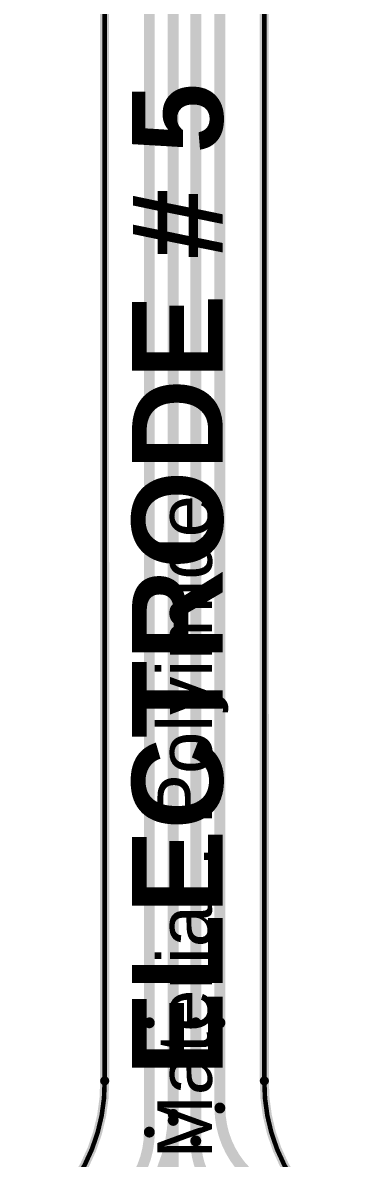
# Model space of a CAD drawing. Header units: inches. Extents: x 3 to 457, y -41 to 239.
# Drawn here: x 105.5 to 114.57, y 30.29 to 62.08 of the extents above; entities that cross this region are included whole.
import ezdxf

# ---------------------------------------------------------------- set-up
doc = ezdxf.new("R2010")
doc.units = ezdxf.units.IN
for name, color, linetype in [('Board Outline', 216, 'Continuous'), ('Bottom Layer', 5, 'Continuous'), ('Fabrication', 76, 'Continuous'), ('Top Layer', 1, 'Continuous'), ('Top Overlay', 2, 'Continuous')]:
    doc.layers.add(name, color=color, linetype=linetype)
doc.styles.add('Arial', font='', dxfattribs={"height": 0.2})
doc.styles.add('Arial_Bold', font='', dxfattribs={"height": 0.2})
doc.styles.get('Arial').set_extended_font_data('Arial')
doc.styles.get('Arial_Bold').set_extended_font_data('Arial', bold=True)

msp = doc.modelspace()

# ---------------------------------------------------------------- linework, layer by layer
at = {"layer": 'Board Outline', "const_width": 0.127}
for points in [[(107.794, 114.243), (107.8, 32.461)], [(112.264, 113.897), (112.271, 32.461)]]:
    msp.add_lwpolyline(points, dxfattribs=at)
for points in [[(107.8, 32.461, -0.250069), (105.632, 28.284)], [(114.439, 28.284, -0.250069), (112.271, 32.461)]]:
    msp.add_lwpolyline(points, format="xyb", dxfattribs=at)
at = {"layer": 'Board Outline', "const_width": 0.0635}
for points in [[(107.769, 32.461, 1), (107.832, 32.461, 1)], [(107.769, 32.461, 1), (107.832, 32.461, 1)], [(112.239, 32.461, 1), (112.303, 32.461, 1)], [(112.239, 32.461, 1), (112.303, 32.461, 1)]]:
    msp.add_lwpolyline(points, format="xyb", close=True, dxfattribs=at)
at = {"layer": 'Bottom Layer', "const_width": 0.305}
for points in [[(109.719, 29.953), (109.719, 118.05)], [(109.052, 34.087), (109.052, 115.256)], [(110.352, 34.087), (110.352, 115.526)], [(111.019, 115.508), (111.028, 34.087)], [(109.052, 31.028), (109.052, 34.087)], [(110.352, 30.781), (110.352, 34.087)], [(111.028, 31.703), (111.028, 34.087)], [(109.719, 29.953), (109.719, 31.354)]]:
    msp.add_lwpolyline(points, dxfattribs=at)
at = {"layer": 'Bottom Layer', "const_width": 0.152}
for points in [[(108.975, 34.087, 1), (109.128, 34.087, 1)], [(108.975, 34.087, 1), (109.128, 34.087, 1)], [(110.275, 34.087, 1), (110.428, 34.087, 1)], [(110.275, 34.087, 1), (110.428, 34.087, 1)], [(110.951, 34.087, 1), (111.104, 34.087, 1)], [(110.951, 34.087, 1), (111.104, 34.087, 1)], [(110.951, 31.703, 1), (111.104, 31.703, 1)], [(110.951, 31.703, 1), (111.104, 31.703, 1)], [(109.643, 31.354, 1), (109.795, 31.354, 1)], [(108.975, 31.028, 1), (109.128, 31.028, 1)], [(108.975, 31.028, 1), (109.128, 31.028, 1)], [(110.275, 30.781, 1), (110.428, 30.781, 1)], [(110.275, 30.781, 1), (110.428, 30.781, 1)]]:
    msp.add_lwpolyline(points, format="xyb", close=True, dxfattribs=at)
at = {"layer": 'Bottom Layer', "const_width": 0.305}
for points in [[(111.763, 29.916, -0.197684), (111.028, 31.703)], [(109.052, 31.028, -0.198912), (108.318, 29.257)], [(110.992, 29.235, -0.198912), (110.352, 30.781)]]:
    msp.add_lwpolyline(points, format="xyb", dxfattribs=at)
at = {"layer": 'Fabrication', "const_width": 0.254}
for points in [[(107.794, 114.243), (107.8, 32.461)], [(112.264, 113.897), (112.271, 32.461)]]:
    msp.add_lwpolyline(points, dxfattribs=at)
for points in [[(107.8, 32.461, -0.250069), (105.632, 28.284)], [(114.439, 28.284, -0.250069), (112.271, 32.461)]]:
    msp.add_lwpolyline(points, format="xyb", dxfattribs=at)
at = {"layer": 'Fabrication', "const_width": 0.127}
for points in [[(107.737, 32.461, 1), (107.864, 32.461, 1)], [(107.737, 32.461, 1), (107.864, 32.461, 1)], [(112.208, 32.461, 1), (112.335, 32.461, 1)], [(112.208, 32.461, 1), (112.335, 32.461, 1)]]:
    msp.add_lwpolyline(points, format="xyb", close=True, dxfattribs=at)
at = {"layer": 'Top Layer', "const_width": 0.305}
msp.add_lwpolyline([(109.719, 31.524), (109.719, 116.629)], dxfattribs=at)
msp.add_lwpolyline([(109.719, 31.524, -0.198912), (108.556, 28.716)], format="xyb", dxfattribs=at)
at = {"layer": 'Top Layer', "const_width": 0.152}
msp.add_lwpolyline([(109.643, 31.524, 1), (109.795, 31.524, 1)], format="xyb", close=True, dxfattribs=at)
msp.add_lwpolyline([(109.643, 31.524, 1), (109.795, 31.524, 1)], format="xyb", close=True, dxfattribs=at)

# ---------------------------------------------------------------- texts
at = {"layer": 'Fabrication', "style": 'Arial'}
msp.add_text('Material : Polyimide', height=1.524, rotation=90, dxfattribs=at).set_placement((110.803, 30.288))
at = {"layer": 'Top Overlay', "style": 'Arial_Bold'}
msp.add_text('ELECTRODE # 5', height=2.54, rotation=90, dxfattribs=at).set_placement((111.105, 32.595))

doc.saveas('drawing.dxf')
